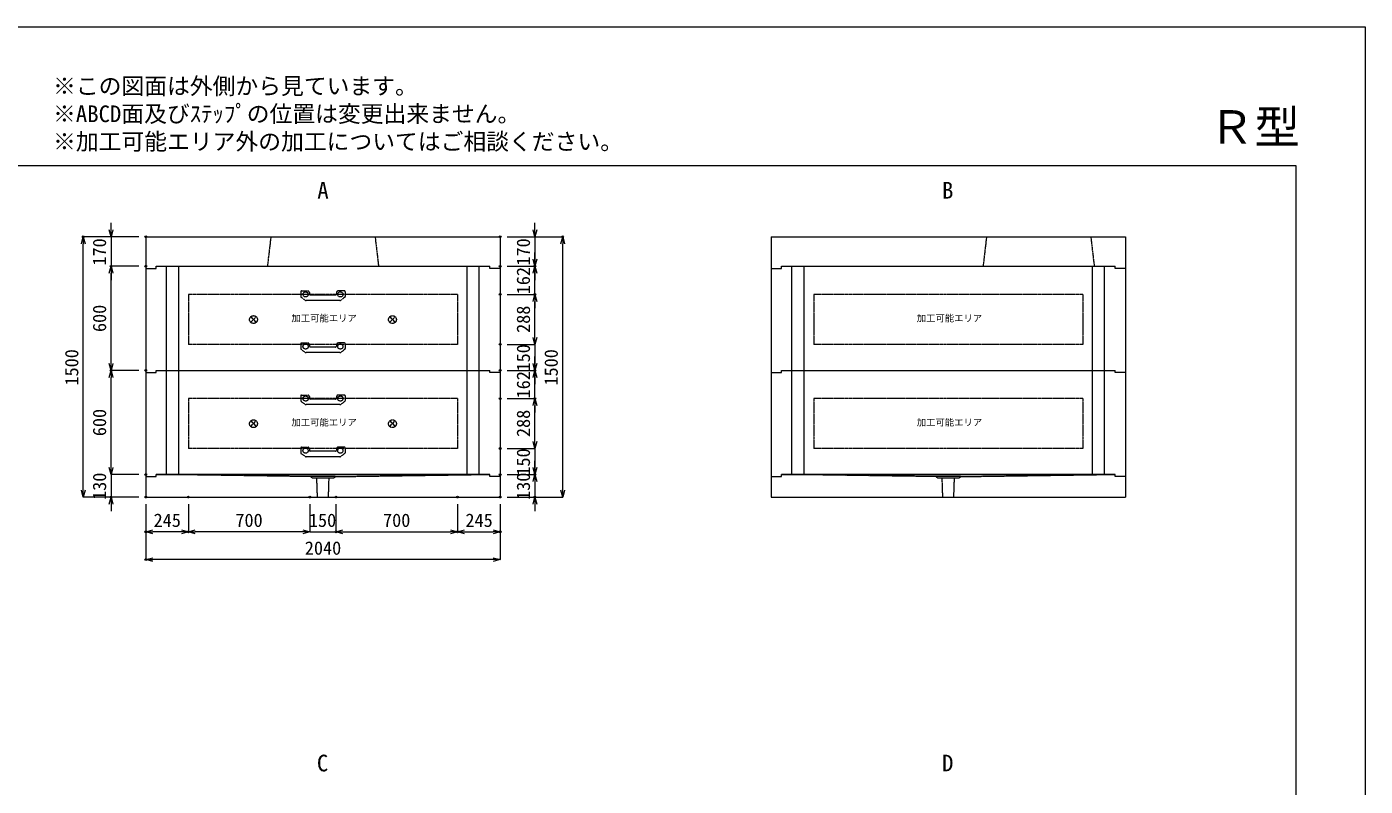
# Model space of a CAD drawing. Units: millimetres, scale not verified. Extents: x -5940 to 5940, y -4200 to 4200.
# Drawn here: x -1765 to 5940, y -176 to 4200 of the extents above; entities that cross this region are included whole.
import ezdxf
from ezdxf.enums import TextEntityAlignment as Align

# ---------------------------------------------------------------- set-up
doc = ezdxf.new("R2010")
doc.units = ezdxf.units.MM
doc.header["$LTSCALE"] = 20
doc.header["$PDMODE"] = 32
doc.header["$PDSIZE"] = 10
doc.linetypes.add('LONG_DASHED1', pattern=[7, 6, -1])
doc.linetypes.add('LONG_DOUBLE_CHAIN', pattern=[21.8, 18, -1, 0.6, -0.6, 0.6, -1])
for name, color, linetype, lineweight in [('0-0_D-TTL', 7, 'Continuous', 9), ('0-1_Defpoints', 7, 'Continuous', 9), ('0-3_D-TTL-TXT', 7, 'Continuous', 9), ('0-4_D-STR-TXT', 7, 'Continuous', 9), ('0-5_D-STR-DIM', 3, 'Continuous', 9), ('0-6_0', 7, 'Continuous', 9), ('0-7_D-STR', 7, 'Continuous', 9), ('0-9_D-STR-STR3', 2, 'LONG_DASHED1', 9), ('0-A_D-STR-STR5', 1, 'LONG_DOUBLE_CHAIN', 9)]:
    doc.layers.add(name, color=color, linetype=linetype, lineweight=lineweight)
doc.styles.add('ＭＳ ゴシック', font='')
doc.styles.get('ＭＳ ゴシック').set_extended_font_data('MS Gothic')

# ---------------------------------------------------------------- blocks, each defined once
blk = doc.blocks.new('A$C4DE05FD1')
at = {"layer": '0-0_D-TTL', "color": 134}
for p, q in [((4000, 76000), (114800, 76000)), ((114800, 76000), (114800, 4000))]:
    blk.add_line(p, q, dxfattribs=at)
at = {"layer": '0-1_Defpoints', "color": 134}
for p, q in [((0, 84000), (118800, 84000)), ((118800, 84000), (118800, 0))]:
    blk.add_line(p, q, dxfattribs=at)
at = {"layer": '0-3_D-TTL-TXT', "style": 'ＭＳ ゴシック'}
for s, p in [('※この図面は外側から見ています。', (43260.9, 79815.7)), ('※ABCD面及びｽﾃｯﾌﾟの位置は変更出来ません。', (43260.9, 78215.7)), ('※加工可能エリア外の加工についてはご相談ください。', (43260.9, 76615.7))]:
    blk.add_text(s, height=962.2, dxfattribs=at).set_placement(p, align=Align.BOTTOM_LEFT)
blk = doc.blocks.new('_Open30')
at = {"layer": '0-6_0'}
blk.add_line((0, 0), (-20, 0), dxfattribs=at)
blk.add_lwpolyline([(-20, 5.36), (0, 0), (-20, -5.36)], dxfattribs=at)
blk = doc.blocks.new('A$C31CA379A')
at = {"layer": '0-4_D-STR-TXT', "style": 'ＭＳ ゴシック'}
for s, p in [('A', (-325.9, -2190.5)), ('B', (35638.6, -2190.5)), ('C', (-351.4, -35190.5)), ('D', (35638.6, -35190.5))]:
    blk.add_text(s, height=962.2, dxfattribs=at).set_placement(p, align=Align.BOTTOM_LEFT)
blk = doc.blocks.new('A$C53D37B31')
at = {"layer": '0-7_D-STR'}
for p, q in [((-20400, 3400), (20400, 3400)), ((-20400, 3400), (-20400, -240)), ((20400, 3400), (20400, -240)), ((-19200, 0), (19200, 0))]:
    blk.add_line(p, q, dxfattribs=at)
at = {"layer": '0-7_D-STR', "linetype": 'LONG_DASHED1'}
for p, q in [((-6000, 3400), (-6400, 0)), ((6000, 3400), (6400, 0))]:
    blk.add_line(p, q, dxfattribs=at)
at = {"layer": '0-7_D-STR'}
for points in [[(-20400, -240), (-19200, -240), (-19200, 0)], [(20400, -240), (19200, -240), (19200, 0)]]:
    blk.add_lwpolyline(points, dxfattribs=at)
blk = doc.blocks.new('A$C4A7D535E')
at = {"layer": '0-7_D-STR'}
blk.add_blockref('A$C53D37B31', (0, 0), dxfattribs=at)
blk = doc.blocks.new('A$C0BCF2A13')
at = {"layer": '0-7_D-STR'}
for p, q in [((-20400, 3400), (20400, 3400)), ((-20400, 3400), (-20400, -240)), ((20400, 3400), (20400, -240)), ((-19200, 0), (19200, 0))]:
    blk.add_line(p, q, dxfattribs=at)
at = {"layer": '0-7_D-STR', "linetype": 'LONG_DASHED1'}
for p, q in [((4400, 3400), (4000, 0)), ((16400, 3400), (16800, 0))]:
    blk.add_line(p, q, dxfattribs=at)
at = {"layer": '0-7_D-STR'}
for points in [[(-20400, -240), (-19200, -240), (-19200, 0)], [(20400, -240), (19200, -240), (19200, 0)]]:
    blk.add_lwpolyline(points, dxfattribs=at)
blk = doc.blocks.new('A$C3C490EB0')
at = {"layer": '0-7_D-STR'}
for p, q in [((0, -2000), (0, -4360)), ((39600, -1760), (1200, -1760)), ((40800, -2000), (40800, -4360)), ((0, -4360), (40800, -4360))]:
    blk.add_line(p, q, dxfattribs=at)
at = {"layer": '0-7_D-STR', "linetype": 'LONG_DASHED1'}
for p, q in [((19000, -2000), (2400, -1760)), ((19200, -2180), (19000, -2000)), ((21800, -2000), (19000, -2000)), ((21600, -2180), (19200, -2180)), ((19764.6, -4360), (19695, -2180)), ((21035.4, -4360), (21105, -2180)), ((21600, -2180), (21800, -2000)), ((21800, -2000), (38400, -1760))]:
    blk.add_line(p, q, dxfattribs=at)
at = {"layer": '0-7_D-STR'}
for points in [[(0, -2000), (1200, -2000), (1200, -1760)], [(40800, -2000), (39600, -2000), (39600, -1760)]]:
    blk.add_lwpolyline(points, dxfattribs=at)
blk = doc.blocks.new('A$C3B9737A5')
at = {"layer": '0-5_D-STR-DIM'}
blk.add_blockref('A$C3C490EB0', (-20400, 1760), dxfattribs=at)
blk = doc.blocks.new('A$C27844A11')
at = {"layer": '0-9_D-STR-STR3'}
for p, q in [((-2560, 1000), (-2560, 453.5)), ((-2515.5, 370.3), (-2060.4, 33.6)), ((-2460, 1100), (-1758.4, 1100)), ((1949.4, 0), (-1949.4, 0)), ((-1559.2, 917.4), (-1542, 721.3)), ((1442.4, 630), (-1442.4, 630)), ((1559.2, 917.4), (1542, 721.3)), ((2460, 1100), (1758.4, 1100)), ((2515.5, 370.3), (2060.4, 33.6)), ((2560, 1000), (2560, 453.5))]:
    blk.add_line(p, q, dxfattribs=at)
for centre in [(-2000, 700), (2000, 700)]:
    blk.add_circle(centre, 300, dxfattribs=at)
for centre, radius, start, end in [((-2460, 1000), 100, 90, 180), ((-2460, 453.5), 100, 180, 236.30993), ((-1949.4, 200), 200, 236.30993, 270), ((-1758.4, 900), 200, 5, 90), ((-1442.4, 730), 100, 185, 270), ((1442.4, 730), 100, 270, 355), ((1758.4, 900), 200, 90, 175), ((1949.4, 200), 200, 270, 303.69007), ((2460, 1000), 100, 0, 90), ((2460, 453.5), 100, 303.69007, 0)]:
    blk.add_arc(centre, radius, start, end, dxfattribs=at)
blk = doc.blocks.new('A$C48C66BEA')
at = {"layer": '0-7_D-STR'}
for p, q in [((-19200, 0), (19200, 0)), ((-20400, -240), (-20400, -12240)), ((20400, -240), (20400, -12240)), ((-19200, -12000), (19200, -12000))]:
    blk.add_line(p, q, dxfattribs=at)
at = {"layer": '0-7_D-STR', "linetype": 'LONG_DASHED1'}
for p, q in [((-18000, -12000), (-18000, 0)), ((-16600, -12000), (-16600, 0)), ((16600, -12000), (16600, 0)), ((18000, -12000), (18000, 0))]:
    blk.add_line(p, q, dxfattribs=at)
at = {"layer": '0-7_D-STR'}
for points in [[(-20400, -240), (-19200, -240), (-19200, 0)], [(20400, -240), (19200, -240), (19200, 0)], [(-20400, -12240), (-19200, -12240), (-19200, -12000)], [(20400, -12240), (19200, -12240), (19200, -12000)]]:
    blk.add_lwpolyline(points, dxfattribs=at)
at = {"layer": '0-A_D-STR-STR5'}
for p, q in [((15500, -3240), (15500, -9000)), ((15500, -9000), (-15500, -9000))]:
    blk.add_line(p, q, dxfattribs=at)
blk.add_lwpolyline([(15500, -3240), (-15500, -3240), (-15500, -9000)], dxfattribs=at)
blk = doc.blocks.new('A$C1C640AAB')
at = {"layer": '0-A_D-STR-STR5'}
for p, q in [((-318.2, -318.2), (318.2, 318.2)), ((-318.2, 318.2), (318.2, -318.2))]:
    blk.add_line(p, q, dxfattribs=at)
blk.add_circle((0, 0), 450, dxfattribs=at)
blk = doc.blocks.new('A$C5cad6b3c')
at = {"layer": '0-7_D-STR'}
blk.add_blockref('A$C48C66BEA', (0, 0), dxfattribs=at)
at = {"layer": '0-A_D-STR-STR5'}
for p in [(-8000, -6140), (8000, -6140)]:
    blk.add_blockref('A$C1C640AAB', p, dxfattribs=at)

msp = doc.modelspace()

# ---------------------------------------------------------------- linework, layer by layer
at = {"layer": '0-1_Defpoints'}
for p in [(-1440, 2990), (-1080, 2990), (-1080, 2990), (960, 2990), (1320, 2990), (-1280, 2820), (-1280, 2820), (-1080, 2820), (-1080, 2820), (960, 2820), (1160, 2820), (960, 2658), (1160, 2658), (960, 2370), (960, 2370), (-1280, 2220), (-1080, 2220), (-1080, 2220), (960, 2220), (960, 2220), (1160, 2220), (960, 2058), (1160, 2058), (960, 1770), (960, 1770), (-1080, 1620), (960, 1620), (1160, 1620), (-1280, 1490), (-1080, 1490), (-1080, 1490), (-1080, 1490), (-835, 1490), (-135, 1490), (15, 1490), (715, 1490), (715, 1490), (960, 1490), (960, 1490), (1160, 1490), (-1080, 1290), (-835, 1290), (15, 1290), (715, 1290), (960, 1290), (-1080, 1130)]:
    msp.add_point(p, dxfattribs=at)
at = {"layer": '0-5_D-STR-DIM'}
for p, q in [((-1280, 3030), (-1280, 3070)), ((1160, 3030), (1160, 3070)), ((-1120, 2990), (-1440, 2990)), ((-1440, 1530), (-1440, 2950)), ((-1120, 2990), (-1280, 2990)), ((-1280, 2990), (-1280, 2820)), ((1000, 2990), (1160, 2990)), ((1000, 2990), (1320, 2990)), ((1160, 2990), (1160, 2820)), ((1320, 1530), (1320, 2950)), ((1160, 2860), (1160, 2900)), ((-1120, 2820), (-1280, 2820)), ((-1120, 2820), (-1280, 2820)), ((-1280, 2780), (-1280, 2740)), ((-1280, 2260), (-1280, 2780)), ((1000, 2820), (1160, 2820)), ((1000, 2820), (1160, 2820)), ((1160, 2658), (1160, 2820)), ((1160, 2780), (1160, 2740)), ((1000, 2658), (1160, 2658)), ((1000, 2658), (1160, 2658)), ((1160, 2618), (1160, 2578)), ((1160, 2410), (1160, 2618)), ((1160, 2410), (1160, 2450)), ((1000, 2370), (1160, 2370)), ((1000, 2370), (1160, 2370)), ((1160, 2370), (1160, 2220)), ((1160, 2260), (1160, 2300)), ((-1120, 2220), (-1280, 2220)), ((-1120, 2220), (-1280, 2220)), ((-1280, 1660), (-1280, 2180)), ((1000, 2220), (1160, 2220)), ((1000, 2220), (1160, 2220)), ((1160, 2058), (1160, 2220)), ((1160, 2180), (1160, 2140)), ((1000, 2058), (1160, 2058)), ((1000, 2058), (1160, 2058)), ((1160, 2018), (1160, 1978)), ((1160, 1810), (1160, 2018)), ((1160, 1810), (1160, 1850)), ((-1280, 1660), (-1280, 1700)), ((1000, 1770), (1160, 1770)), ((1000, 1770), (1160, 1770)), ((1160, 1770), (1160, 1620)), ((1160, 1660), (1160, 1700)), ((-1120, 1620), (-1280, 1620)), ((-1120, 1620), (-1280, 1620)), ((-1280, 1620), (-1280, 1490)), ((1000, 1620), (1160, 1620)), ((1000, 1620), (1160, 1620)), ((1160, 1620), (1160, 1490)), ((1160, 1580), (1160, 1540)), ((-1120, 1490), (-1440, 1490)), ((-1120, 1490), (-1280, 1490)), ((1000, 1490), (1160, 1490)), ((1000, 1490), (1320, 1490)), ((-1280, 1450), (-1280, 1410)), ((-1080, 1450), (-1080, 1130)), ((-1080, 1450), (-1080, 1290)), ((-835, 1450), (-835, 1290)), ((-835, 1450), (-835, 1290)), ((-135, 1450), (-135, 1290)), ((-135, 1450), (-135, 1290)), ((15, 1450), (15, 1290)), ((15, 1450), (15, 1290)), ((715, 1450), (715, 1290)), ((715, 1450), (715, 1290)), ((960, 1450), (960, 1290)), ((960, 1450), (960, 1130)), ((1160, 1450), (1160, 1410)), ((-875, 1290), (-1040, 1290)), ((-175, 1290), (-795, 1290)), ((-175, 1290), (-215, 1290)), ((-135, 1290), (15, 1290)), ((55, 1290), (95, 1290)), ((55, 1290), (675, 1290)), ((755, 1290), (920, 1290)), ((920, 1130), (-1040, 1130))]:
    msp.add_line(p, q, dxfattribs=at)

# ---------------------------------------------------------------- block references
at = {"layer": '0-0_D-TTL', "xscale": 0.1, "yscale": 0.1}
msp.add_blockref('A$C4DE05FD1', (-5940, -4200), dxfattribs=at)
at = {"layer": '0-4_D-STR-TXT', "xscale": 0.1, "yscale": 0.1}
msp.add_blockref('A$C31CA379A', (-60, 3400), dxfattribs=at)
at = {"layer": '0-5_D-STR-DIM', "xscale": 2, "yscale": 2}
for p, rotation in [((-1280, 2990), 270), ((1160, 2990), 270), ((-1440, 2990), 90), ((1320, 2990), 90), ((1160, 2820), 270), ((-1280, 2820), 90), ((-1280, 2820), 90), ((1160, 2820), 90), ((1160, 2658), 90), ((1160, 2658), 90), ((1160, 2370), 270), ((1160, 2370), 270), ((-1280, 2220), 270), ((1160, 2220), 270), ((-1280, 2220), 90), ((1160, 2220), 90), ((1160, 2058), 90), ((1160, 2058), 90), ((1160, 1770), 270), ((1160, 1770), 270), ((-1280, 1620), 270), ((-1280, 1620), 270), ((1160, 1620), 270), ((1160, 1620), 90), ((-1440, 1490), 270), ((-1280, 1490), 90), ((1160, 1490), 90), ((1320, 1490), 270), ((-1080, 1290), 180), ((-835, 1290), 180), ((15, 1290), 180), ((15, 1290), 180), ((715, 1290), 180), ((-1080, 1130), 180)]:
    msp.add_blockref('_Open30', p, dxfattribs=dict(at, rotation=rotation))
at = {"layer": '0-5_D-STR-DIM'}
for name, p, xscale, yscale in [('A$C3B9737A5', (-60, 1620), 0.05, 0.05), ('A$C3B9737A5', (3540, 1620), 0.05, 0.05), ('_Open30', (-835, 1290), 2, 2), ('_Open30', (-135, 1290), 2, 2), ('_Open30', (-135, 1290), 2, 2), ('_Open30', (715, 1290), 2, 2), ('_Open30', (960, 1290), 2, 2), ('_Open30', (960, 1130), 2, 2)]:
    msp.add_blockref(name, p, dxfattribs=dict(at, xscale=xscale, yscale=yscale))
at = {"layer": '0-7_D-STR', "xscale": 0.05, "yscale": 0.05}
for name, p in [('A$C4A7D535E', (-60, 2820)), ('A$C0BCF2A13', (3540, 2820)), ('A$C5cad6b3c', (-60, 2820)), ('A$C48C66BEA', (3540, 2820)), ('A$C5cad6b3c', (-60, 2220)), ('A$C48C66BEA', (3540, 2220))]:
    msp.add_blockref(name, p, dxfattribs=at)
at = {"layer": '0-9_D-STR-STR3', "xscale": 0.05, "yscale": 0.05}
for p in [(-60, 2623), (-60, 2323), (-60, 2023), (-60, 1723)]:
    msp.add_blockref('A$C27844A11', p, dxfattribs=at)

# ---------------------------------------------------------------- texts
at = {"layer": '0-3_D-TTL-TXT', "style": 'ＭＳ ゴシック'}
msp.add_text('Ｒ型', height=192.4, dxfattribs=at).set_placement((5039.32, 3469.09), align=Align.BOTTOM_LEFT)
at = {"layer": '0-5_D-STR-DIM', "style": 'ＭＳ ゴシック'}
for s, p in [('170', (-1285.2, 2823.96)), ('170', (1154.8, 2823.96)), ('162', (1154.8, 2658.8)), ('600', (-1285.2, 2441.2)), ('288', (1154.8, 2436.2)), ('1500', (-1445.2, 2132.96)), ('150', (1154.8, 2213.96)), ('1500', (1314.8, 2132.96)), ('162', (1154.8, 2058.8)), ('600', (-1285.2, 1841.2)), ('288', (1154.8, 1836.2)), ('150', (1154.8, 1613.96)), ('130', (-1285.2, 1473.96)), ('130', (1154.8, 1473.96))]:
    msp.add_text(s, height=76.98, rotation=90, dxfattribs=at).set_placement(p, align=Align.BOTTOM_LEFT)
for s, p in [('245', (-1034.86, 1295.2)), ('700', (-564.2, 1295.2)), ('150', (-141.04, 1295.2)), ('700', (285.8, 1295.2)), ('245', (760.14, 1295.2)), ('2040', (-164.4, 1135.2))]:
    msp.add_text(s, height=76.98, dxfattribs=at).set_placement(p, align=Align.BOTTOM_LEFT)
at = {"layer": '0-A_D-STR-STR5', "style": 'ＭＳ ゴシック'}
for p in [(-241.7, 2489.98), (3358.3, 2489.98), (-241.7, 1889.98), (3358.3, 1889.98)]:
    msp.add_text('加工可能エリア', height=38.42, dxfattribs=at).set_placement(p, align=Align.BOTTOM_LEFT)

doc.saveas('drawing.dxf')
